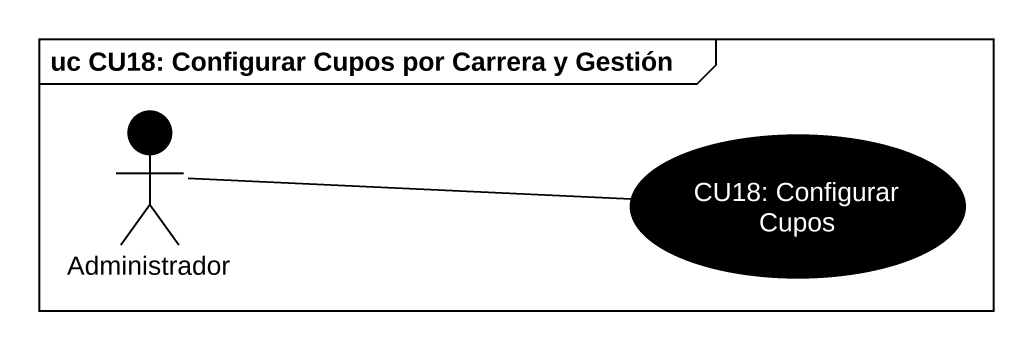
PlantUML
@startuml
mainframe uc CU18: Configurar Cupos por Carrera y Gestión
actor Administrador #000000
usecase "CU18: Configurar Cupos" as CU18_Configurar_Cupos #000000
Administrador -right- CU18_Configurar_Cupos
@enduml
